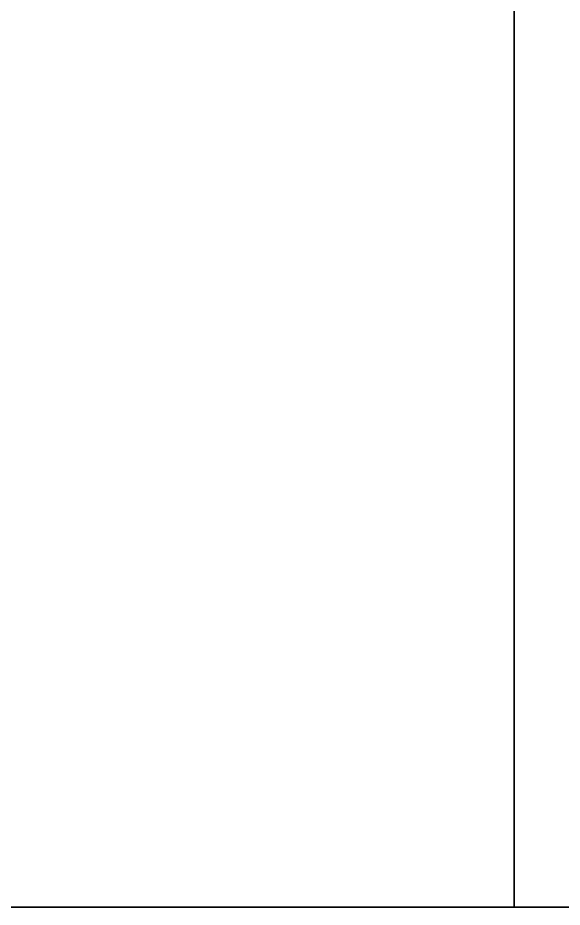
# Model space of a CAD drawing. Header units: millimetres. Extents: x -4391136 to -1798569, y -886572 to -291056.
# Drawn here: x -2395390.1 to -2395175.7, y -326686.9 to -326336.9 of the extents above; entities that cross this region are included whole.
import ezdxf

# ---------------------------------------------------------------- set-up
doc = ezdxf.new("R2010")
doc.units = ezdxf.units.MM
doc.layers.add('_PP-Dim', color=7, linetype='Continuous')
doc.layers.add('Xref-C-1-PP17-AR-2214-01-B$0$A-GLAZ-CURT', color=7, linetype='Continuous')

# ---------------------------------------------------------------- blocks, each defined once
blk = doc.blocks.new('Xref-C-1-PP17-AR-2214-01-B$0$DPA_CP_Entrance Canopy Curve_Ent 2_Edge Rev B-1 - Entrance Canopy Curve_Left-31479712-ENTRANCE 2 - LOWER ROOF FLOOR PLAN01-flat-1')
at = {"layer": 'Xref-C-1-PP17-AR-2214-01-B$0$A-GLAZ-CURT', "color": 7, "lineweight": 35}
for p, q in [((-2738642.74, -516613.04), (-2738642.74, -516587.91)), ((-2739823.59, -516613.04), (-2738642.74, -516613.04))]:
    blk.add_line(p, q, dxfattribs=at)
at = {"layer": 'Xref-C-1-PP17-AR-2214-01-B$0$A-GLAZ-CURT', "color": 7}
for p, q in [((-2738642.74, -518398.86), (-2738642.74, -516587.91)), ((-2738642.74, -516613.04), (-2738642.74, -518403.4))]:
    blk.add_line(p, q, dxfattribs=at)
blk = doc.blocks.new('W-1-PP17-ENT2_REV00_20260526-152612_EX_LOPF-1')
at = {"color": 7, "rotation": 270}
blk.add_blockref('Xref-C-1-PP17-AR-2214-01-B$0$DPA_CP_Entrance Canopy Curve_Ent 2_Edge Rev B-1 - Entrance Canopy Curve_Left-31479712-ENTRANCE 2 - LOWER ROOF FLOOR PLAN01-flat-1', (496648.95, -2740142.74), dxfattribs=at)

msp = doc.modelspace()

# ---------------------------------------------------------------- block references
at = {"layer": '_PP-Dim', "color": 7}
msp.add_blockref('W-1-PP17-ENT2_REV00_20260526-152612_EX_LOPF-1', (-2375230.57, -325186.95), dxfattribs=at)

doc.saveas('drawing.dxf')
